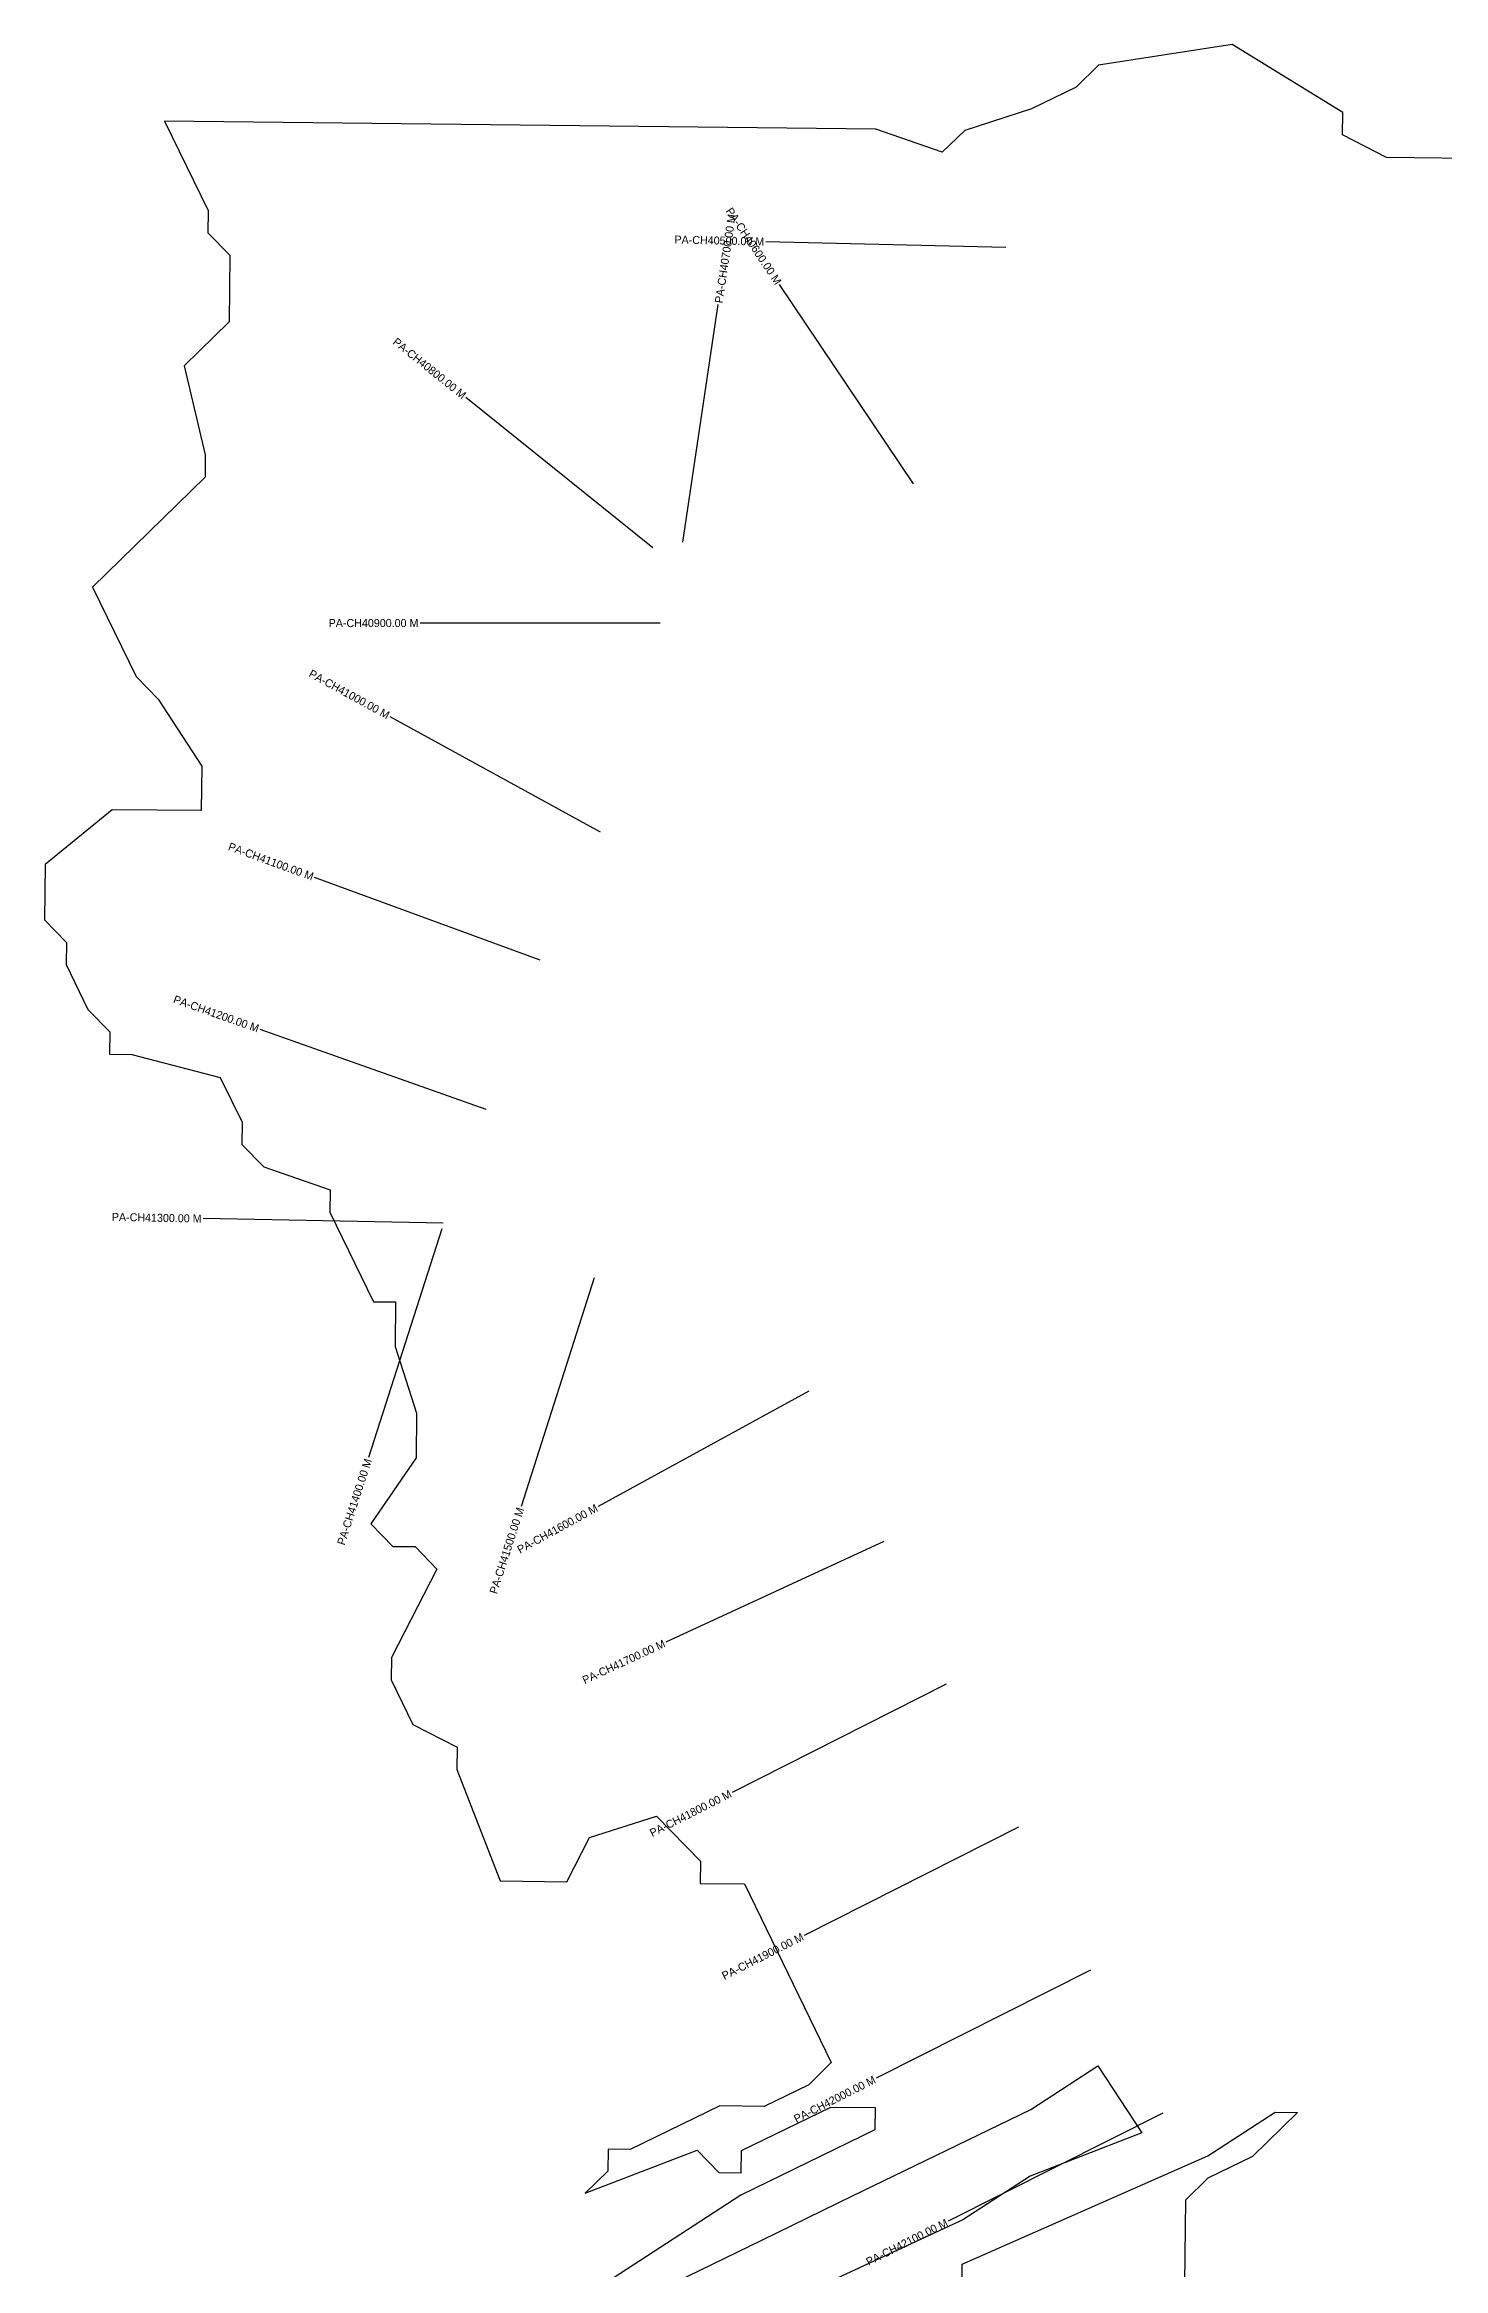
# Model space of a CAD drawing. Header units: metres. Extents: x 253957 to 257026, y 2192713 to 2195379.
# Drawn here: x 253957 to 254831, y 2193989 to 2195379 of the extents above; entities that cross this region are included whole.
import ezdxf
from ezdxf.enums import TextEntityAlignment as Align

# ---------------------------------------------------------------- set-up
doc = ezdxf.new("R2010")
doc.units = ezdxf.units.M
for name, color, linetype in [('CS', 134, 'Continuous'), ('CSMark', 6, 'Continuous'), ('VILLAGE BOUNDRY', 10, 'Continuous')]:
    doc.layers.add(name, color=color, linetype=linetype)

msp = doc.modelspace()

# ---------------------------------------------------------------- linework, layer by layer
at = {"layer": 'CS'}
for p, q in [((254557.4, 2195252.1), (254407.5, 2195255.6)), ((254499.7, 2195104.3), (254416.1, 2195228.8)), ((254355.6, 2195068), (254377.8, 2195216.4)), ((254336.9, 2195064.3), (254220, 2195158.3)), ((254341.4, 2195017.4), (254191.4, 2195017.4)), ((254304.2, 2194886.8), (254172.7, 2194958.9)), ((254266.4, 2194806.8), (254125.5, 2194858.4)), ((254232.8, 2194713.5), (254091.4, 2194763.5)), ((254205.9, 2194642.4), (254055.9, 2194645.3)), ((254205.1, 2194638.9), (254159.3, 2194496.1)), ((254300.3, 2194608.3), (254254.5, 2194465.5)), ((254434.4, 2194537.5), (254302.8, 2194465.5)), ((254481.3, 2194443.5), (254345.1, 2194380.6)), ((254520.3, 2194354.4), (254386.4, 2194286.8)), ((254565.4, 2194265.1), (254431.5, 2194197.5)), ((254610.4, 2194175.8), (254476.5, 2194108.3)), ((254655.5, 2194086.5), (254521.5, 2194019))]:
    msp.add_line(p, q, dxfattribs=at)
at = {"layer": 'VILLAGE BOUNDRY'}
for points in [[(254864.8, 2195307.5), (254795.4, 2195308.3), (254767.8, 2195322.5), (254768, 2195336.4), (254699, 2195378.8), (254615.5, 2195365.9), (254601.5, 2195352.2), (254573.6, 2195338.6), (254531.8, 2195325.2), (254517.7, 2195311.5), (254476.2, 2195325.9), (254031.8, 2195331), (254059, 2195275.1), (254058.8, 2195261.2), (254072.5, 2195247.2), (254072.1, 2195205.6), (254044, 2195178.1), (254057.2, 2195122.4), (254057.1, 2195108.5), (253986.8, 2195039.9), (254014, 2194984), (254027.7, 2194969.9), (254055, 2194928), (254054.7, 2194900.2), (253999.1, 2194900.8), (253957.1, 2194866.6), (253956.7, 2194831.9), (253970.4, 2194817.8), (253970.3, 2194804), (253983.8, 2194776), (253997.6, 2194762), (253997.4, 2194748.1), (254011.3, 2194747.9), (254066.6, 2194733.4), (254080.2, 2194705.5), (254080.1, 2194691.6), (254093.8, 2194677.6), (254135.3, 2194663.2), (254135.1, 2194649.3), (254162.3, 2194593.4), (254176.1, 2194593.3), (254175.8, 2194565.5), (254189.2, 2194523.7), (254188.9, 2194495.9), (254160.7, 2194454.6), (254174.4, 2194440.5), (254188.3, 2194440.4), (254202, 2194426.3), (254173.6, 2194371.1), (254173.4, 2194357.2), (254187, 2194329.3), (254214.6, 2194315.1), (254214.4, 2194301.2), (254241.4, 2194231.5), (254283.1, 2194231), (254297.3, 2194258.6), (254339.1, 2194272), (254366.6, 2194243.9), (254366.4, 2194230), (254394.1, 2194229.7), (254407.7, 2194201.8), (254434.8, 2194145.9), (254448.4, 2194118), (254434.4, 2194104.2), (254406.5, 2194090.7), (254378.7, 2194091), (254322.8, 2194063.8), (254308.9, 2194064), (254308.8, 2194050.1), (254294.7, 2194036.4), (254364.5, 2194063.4), (254378.2, 2194049.3), (254392.1, 2194049.2), (254392.2, 2194063.1), (254448.1, 2194090.2), (254475.9, 2194089.9), (254475.7, 2194076), (254391.9, 2194035.3), (254308, 2193980.7)], [(254265.8, 2193939.5), (254405.5, 2194007.4), (254461.3, 2194034.5), (254573.1, 2194088.8), (254615, 2194116.1), (254642.4, 2194074.1), (254572.6, 2194047.1), (254530.6, 2194019.8), (254209.5, 2193870.7)], [(254530.1, 2193978.1), (254530.3, 2193992.1), (254683.8, 2194059.7), (254725.8, 2194087), (254739.7, 2194086.8), (254711.6, 2194059.4), (254683.7, 2194045.8), (254669.7, 2194032.1), (254668.9, 2193962.7)]]:
    msp.add_lwpolyline(points, dxfattribs=at)

# ---------------------------------------------------------------- texts
at = {"layer": 'CSMark'}
for s, rotation, p in [('PA-CH40600.00 M', 303.8838, (254415.6, 2195229.6)), ('PA-CH40500.00 M', 358.6369, (254406.5, 2195255.7)), ('PA-CH40800.00 M', 321.2048, (254219.2, 2195158.9)), ('PA-CH41000.00 M', 331.2607, (254171.8, 2194959.4)), ('PA-CH41100.00 M', 339.8749, (254124.6, 2194858.8)), ('PA-CH41200.00 M', 340.5142, (254090.5, 2194763.9)), ('PA-CH41300.00 M', 358.8794, (254054.9, 2194645.3)), ('PA-CH41400.00 M', 72.1937, (254159, 2194495.1)), ('PA-CH41500.00 M', 72.1937, (254254.2, 2194464.6)), ('PA-CH41600.00 M', 28.676, (254301.9, 2194465)), ('PA-CH41700.00 M', 24.8024, (254344.2, 2194380.2)), ('PA-CH41800.00 M', 26.7726, (254385.5, 2194286.4)), ('PA-CH41900.00 M', 26.7726, (254430.6, 2194197.1)), ('PA-CH42000.00 M', 26.7726, (254475.6, 2194107.8)), ('PA-CH42100.00 M', 26.7726, (254520.7, 2194018.5))]:
    msp.add_text(s, height=5, rotation=rotation, dxfattribs=at).set_placement(p, align=Align.MIDDLE_RIGHT)
msp.add_text('PA-CH40700.00 M', height=5, rotation=81.5059, dxfattribs=at).set_placement((254378, 2195217.3), align=Align.MIDDLE_LEFT)
msp.add_text('PA-CH40900.00 M', height=5, dxfattribs=at).set_placement((254190.4, 2195017.4), align=Align.MIDDLE_RIGHT)

doc.saveas('drawing.dxf')
